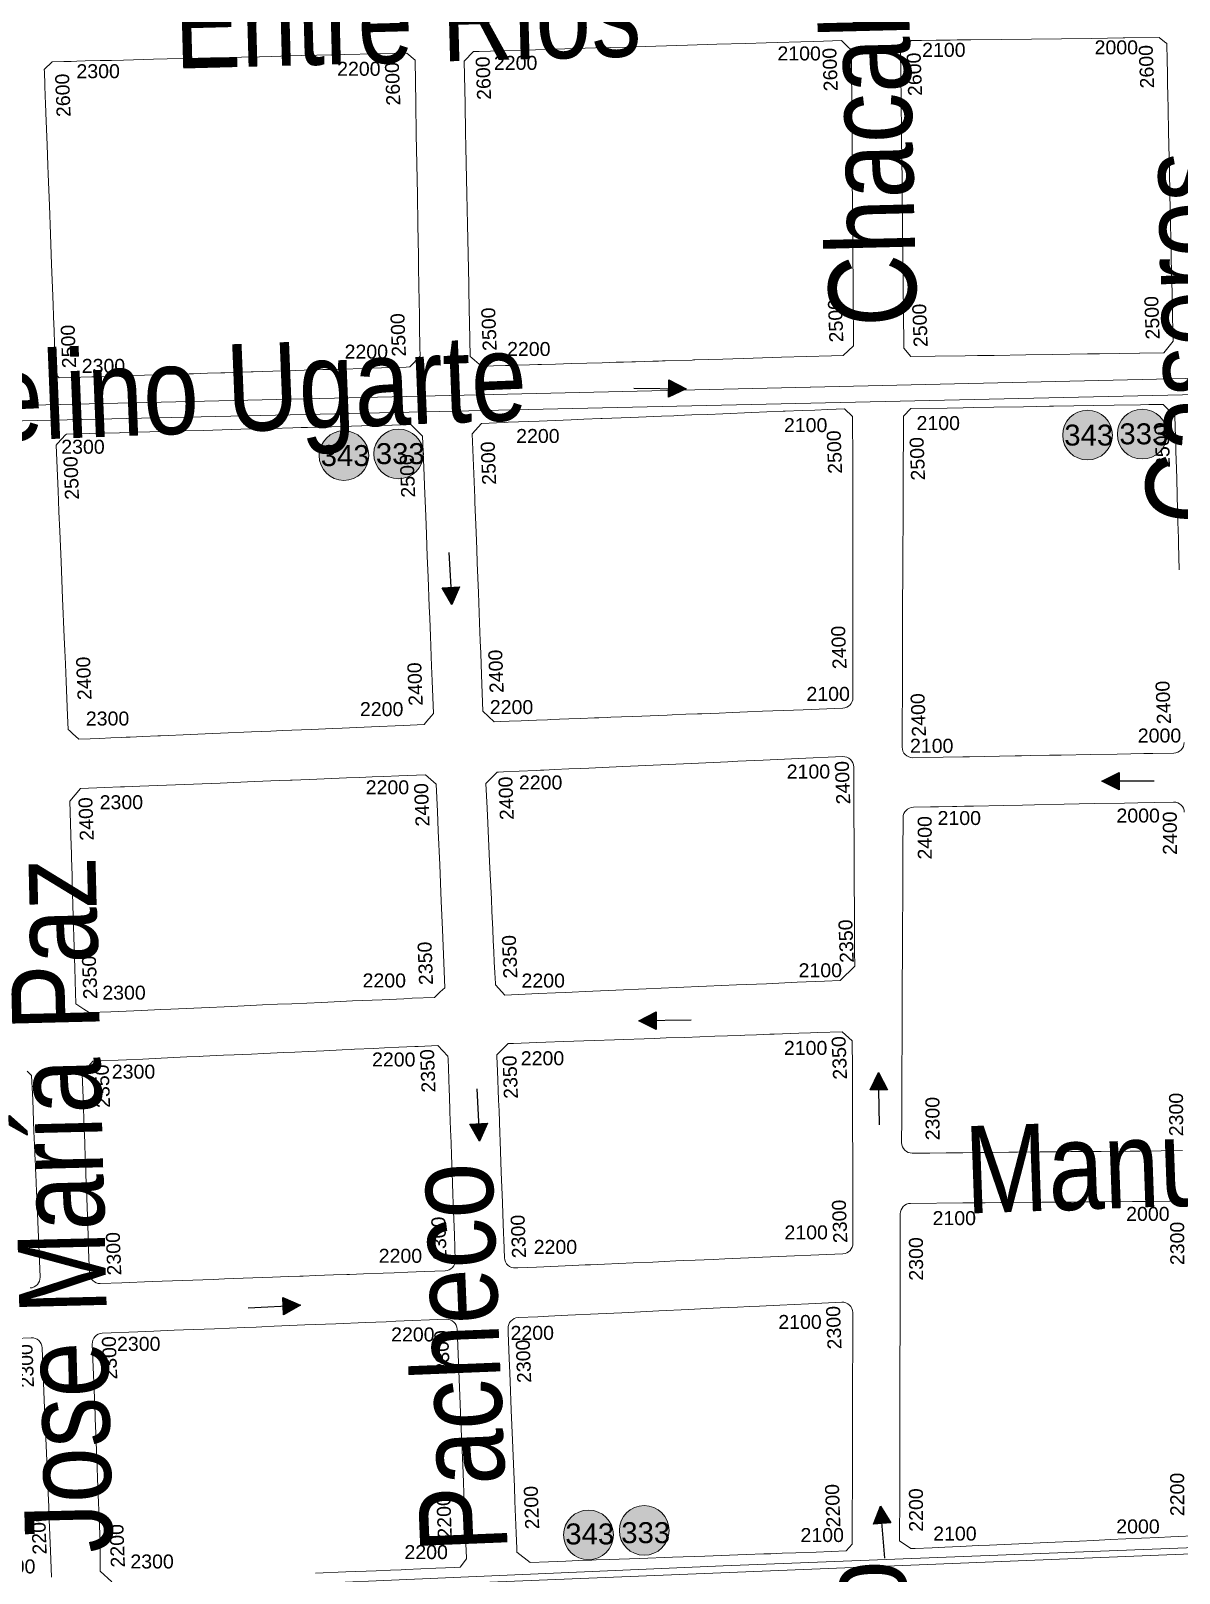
# Model space of a CAD drawing. Header units: millimetres. Extents: x 11558 to 23675, y 49449 to 61482.
# Drawn here: x 18825 to 19153.5, y 56063.2 to 56504.7 of the extents above; entities that cross this region are included whole.
import ezdxf

# ---------------------------------------------------------------- set-up
doc = ezdxf.new("R2010")
doc.units = ezdxf.units.MM
for name, color, linetype in [('0. plano base - nombres calles', 22, 'Continuous'), ('0. Plano Base - PLANO', 254, 'Continuous'), ('0. Plano base - sentido calles', 253, 'Continuous'), ('7. puesta en valor CC la lucila', 212, 'Continuous'), ('Linea 343 IDA', 55, 'Continuous'), ('Linea 343 REGRESO', 125, 'Continuous'), ('numeración', 7, 'Continuous')]:
    doc.layers.add(name, color=color, linetype=linetype)
doc.layers.add('Linea 707 - ex333', color=7, linetype='Continuous', true_color=0xad002b)
doc.layers.add('Linea 707 - ex333 -', color=7, linetype='Continuous', true_color=0x616161)
doc.layers.get('7. puesta en valor CC la lucila').off()
doc.styles.get("Standard").update_dxf_attribs({"font": 'arial.ttf'})

# ---------------------------------------------------------------- blocks, each defined once
blk = doc.blocks.new('MANZANAS')
at = {"layer": '0. Plano Base - PLANO', "color": 0, "linetype": 'Continuous', "lineweight": 5}
for points in [[(5638085.18, 6180006.59), (5638079.04, 6180003.28), (5638076.15, 6180004.55), (5638071.1, 6180014.02), (5638068.11, 6180019.63), (5638067.77, 6180020.27), (5638066.53, 6180022.59), (5638065.11, 6180025.25), (5638062.58, 6180029.99), (5638060.58, 6180033.74), (5638058.64, 6180037.39), (5638058.4, 6180037.84), (5638057.09, 6180040.29), (5638054.3, 6180045.52), (5638050.14, 6180053.32), (5638048.57, 6180056.26), (5638045.97, 6180061.14), (5638044, 6180064.83), (5638041.87, 6180068.83), (5638040.43, 6180071.54), (5638039.16, 6180073.9), (5638036.25, 6180079.37), (5638037.41, 6180083.61), (5638040.01, 6180085), (5638043.77, 6180087.01), (5638047.29, 6180088.9), (5638049.05, 6180089.84), (5638052.46, 6180091.66), (5638060.31, 6180095.86), (5638067.84, 6180099.89), (5638075.4, 6180103.94), (5638083.02, 6180108.02), (5638090.92, 6180112.25), (5638091.39, 6180112.5), (5638100.01, 6180117.12), (5638101.97, 6180116.75), (5638102.7, 6180116.61), (5638105.08, 6180112.27), (5638106.71, 6180109.29), (5638108.41, 6180106.18), (5638109.73, 6180103.75), (5638111.73, 6180100.11), (5638114.84, 6180094.41), (5638118.42, 6180087.87), (5638120.03, 6180084.92), (5638123.55, 6180078.48), (5638125.25, 6180075.38), (5638125.5, 6180074.93), (5638128.1, 6180070.16), (5638129.02, 6180068.49), (5638134.54, 6180058.4), (5638135.3, 6180057.01), (5638139.14, 6180049.98), (5638140.31, 6180047.84), (5638143.63, 6180041.78), (5638142.81, 6180037.66), (5638142.75, 6180037.63), (5638136.78, 6180034.41), (5638136.68, 6180034.36), (5638126.63, 6180028.94), (5638123.6, 6180027.31), (5638114.79, 6180022.56), (5638108, 6180018.9), (5638100.05, 6180014.61), (5638095.9, 6180012.37), (5638092.77, 6180010.69)], [(5637977.32, 6179947.55), (5637971.34, 6179944.21), (5637968.71, 6179944.83), (5637967.79, 6179945.04), (5637967.15, 6179945.19), (5637962.47, 6179953.76), (5637961.89, 6179954.83), (5637961.32, 6179955.88), (5637957.22, 6179963.4), (5637953.12, 6179970.92), (5637949.05, 6179978.38), (5637944.84, 6179986.11), (5637940.69, 6179993.72), (5637938.37, 6179997.97), (5637936.55, 6180001.31), (5637932.45, 6180008.82), (5637930.59, 6180012.24), (5637926.69, 6180019.39), (5637927.74, 6180023.06), (5637929.15, 6180023.85), (5637932.02, 6180025.45), (5637934.23, 6180026.69), (5637941.15, 6180030.55), (5637943.25, 6180031.72), (5637947.87, 6180034.3), (5637950.6, 6180035.82), (5637958.29, 6180040.12), (5637965.95, 6180044.39), (5637973.37, 6180048.53), (5637981.27, 6180052.95), (5637988.56, 6180057.02), (5637995.84, 6180061.08), (5638000.91, 6180063.91), (5638003.68, 6180065.46), (5638009.62, 6180068.77), (5638012.65, 6180070.46), (5638015.27, 6180071.93), (5638019.77, 6180074.43), (5638021.91, 6180073.78), (5638023.54, 6180073.28), (5638023.97, 6180072.46), (5638025.69, 6180069.22), (5638026.96, 6180066.81), (5638027.39, 6180066.01), (5638029.13, 6180062.71), (5638033.1, 6180055.19), (5638035.22, 6180051.18), (5638037.2, 6180047.43), (5638041.26, 6180039.75), (5638043.57, 6180035.38), (5638043.79, 6180034.96), (5638045.2, 6180032.3), (5638047.44, 6180028.07), (5638047.59, 6180027.77), (5638047.73, 6180027.52), (5638049.35, 6180024.44), (5638063.08, 6179998.47), (5638061.76, 6179994.67), (5638058.78, 6179993.01), (5638046.34, 6179986.07), (5638039.28, 6179982.12), (5638031.63, 6179977.86), (5638027.97, 6179975.81), (5638024.64, 6179973.96), (5638024.29, 6179973.76), (5638024, 6179973.59), (5638017.24, 6179969.82), (5638016.6, 6179969.47), (5638015.61, 6179968.91), (5638014.16, 6179968.11), (5638009.83, 6179965.69), (5638008.95, 6179965.2), (5638006.83, 6179964.01), (5638005.03, 6179963.01), (5638001.53, 6179961.06), (5637993.87, 6179956.78), (5637989.85, 6179954.54), (5637986.34, 6179952.58), (5637985.44, 6179952.08), (5637983.29, 6179950.88), (5637979.81, 6179948.94), (5637978.22, 6179948.05)], [(5637873.8, 6179890.12), (5637865.59, 6179885.52), (5637864.31, 6179885.94), (5637860.11, 6179893.35), (5637857.96, 6179897.12), (5637857.33, 6179898.24), (5637853.19, 6179905.53), (5637848.73, 6179913.37), (5637844.43, 6179920.93), (5637840.38, 6179928.06), (5637835.93, 6179935.88), (5637834.74, 6179937.99), (5637833.24, 6179940.61), (5637831.81, 6179943.13), (5637827.33, 6179951.02), (5637825.84, 6179953.64), (5637825, 6179955.12), (5637823.3, 6179958.11), (5637821.49, 6179961.29), (5637821.14, 6179961.91), (5637822.11, 6179964.89), (5637825.09, 6179966.54), (5637826.93, 6179967.55), (5637828.31, 6179968.31), (5637830.42, 6179969.48), (5637834.15, 6179971.53), (5637836.97, 6179973.09), (5637840.03, 6179974.78), (5637847.5, 6179978.89), (5637850.97, 6179980.81), (5637855.11, 6179983.09), (5637858.77, 6179985.11), (5637861.82, 6179986.79), (5637866.59, 6179989.42), (5637869.58, 6179991.07), (5637874.11, 6179993.57), (5637877.08, 6179995.21), (5637881.79, 6179997.81), (5637884.75, 6179999.44), (5637892.21, 6180003.55), (5637895.34, 6180005.28), (5637903.28, 6180009.66), (5637911.04, 6180013.93), (5637914.04, 6180013.22), (5637919.93, 6180002.36), (5637924.2, 6179994.47), (5637928.25, 6179987), (5637932.39, 6179979.35), (5637936.56, 6179971.66), (5637940.69, 6179964.03), (5637942.22, 6179961.2), (5637944.86, 6179956.34), (5637948.89, 6179948.89), (5637950.47, 6179945.97), (5637953.13, 6179941.06), (5637954.42, 6179938.69), (5637953.24, 6179934.6), (5637952.28, 6179934.06), (5637949.36, 6179932.42), (5637946.12, 6179930.61), (5637936.69, 6179925.33), (5637933.91, 6179923.78), (5637932.93, 6179923.23), (5637931.45, 6179922.4), (5637929.66, 6179921.39), (5637929.02, 6179921.04), (5637924.62, 6179918.57), (5637921.41, 6179916.77), (5637914.1, 6179912.68), (5637913.56, 6179912.38), (5637911, 6179910.95), (5637907, 6179908.71), (5637906.46, 6179908.4), (5637906, 6179908.15), (5637902.72, 6179906.31), (5637899.22, 6179904.35), (5637898.72, 6179904.07), (5637898.12, 6179903.74), (5637891.83, 6179900.21), (5637891.34, 6179899.94), (5637886.92, 6179897.47), (5637883.55, 6179895.58), (5637880.38, 6179893.81), (5637874.12, 6179890.3)], [(5637921.17, 6179797.97), (5637918.29, 6179796.32), (5637915.92, 6179796.99), (5637914.9, 6179797.28), (5637914.33, 6179797.44), (5637912.33, 6179800.92), (5637907.47, 6179809.37), (5637904.98, 6179813.69), (5637903.94, 6179815.5), (5637903.1, 6179816.95), (5637901.12, 6179820.4), (5637895.61, 6179829.97), (5637890.38, 6179839.07), (5637885.99, 6179846.7), (5637883.25, 6179851.46), (5637881.59, 6179854.34), (5637880.3, 6179856.58), (5637873.72, 6179868.03), (5637873.9, 6179868.67), (5637874.79, 6179871.89), (5637874.88, 6179872.2), (5637880.79, 6179875.48), (5637884.38, 6179877.48), (5637888.2, 6179879.6), (5637888.53, 6179879.78), (5637892.29, 6179881.87), (5637895.8, 6179883.82), (5637898.6, 6179885.38), (5637903.76, 6179888.24), (5637904.54, 6179888.68), (5637909.21, 6179891.27), (5637918.57, 6179896.47), (5637926.28, 6179900.75), (5637931.52, 6179903.66), (5637933.6, 6179904.81), (5637935.18, 6179905.69), (5637941.24, 6179909.06), (5637948.75, 6179913.23), (5637948.84, 6179913.28), (5637956.3, 6179917.42), (5637956.39, 6179917.47), (5637961.05, 6179920.06), (5637965.59, 6179918.69), (5637971.15, 6179908.93), (5637972.64, 6179906.31), (5637976.95, 6179898.75), (5637979.5, 6179894.28), (5637981.14, 6179891.41), (5637982.62, 6179888.82), (5637985.57, 6179883.63), (5637989.74, 6179876.32), (5637991.43, 6179873.36), (5637993.95, 6179868.94), (5637998.23, 6179861.43), (5638000.32, 6179857.76), (5638004.93, 6179849.68), (5638004.73, 6179848.74), (5638004.33, 6179846.82), (5638004.08, 6179845.64), (5637998.84, 6179842.63), (5637991.02, 6179838.13), (5637983.69, 6179833.91), (5637981.41, 6179832.6), (5637976.01, 6179829.5), (5637968.79, 6179825.35), (5637965.96, 6179823.72), (5637961.18, 6179820.98), (5637953.53, 6179816.58), (5637951.46, 6179815.38), (5637946.1, 6179812.3), (5637938.6, 6179807.99), (5637937.95, 6179807.62), (5637934.17, 6179805.45), (5637931.04, 6179803.65), (5637930.06, 6179803.08), (5637928.9, 6179802.42), (5637926.25, 6179800.9), (5637923.5, 6179799.31)], [(5637962.39, 6179731.36), (5637957.05, 6179728.28), (5637955.22, 6179728.46), (5637952.46, 6179728.73), (5637949.28, 6179734.43), (5637947.36, 6179737.88), (5637945.08, 6179741.98), (5637944.57, 6179742.9), (5637940.29, 6179750.57), (5637935.42, 6179759.32), (5637934.51, 6179760.94), (5637932.14, 6179765.21), (5637931.46, 6179766.43), (5637930.5, 6179768.15), (5637924.21, 6179779.43), (5637925.26, 6179784.06), (5637931.29, 6179787.5), (5637935.19, 6179789.73), (5637936.21, 6179790.31), (5637940, 6179792.48), (5637959.93, 6179803.85), (5637968.49, 6179808.74), (5637974.68, 6179812.28), (5637977.48, 6179813.88), (5637977.84, 6179814.08), (5637982.17, 6179816.55), (5637991.4, 6179821.83), (5637994.66, 6179823.68), (5637997.79, 6179825.47), (5638000.67, 6179827.11), (5638004.38, 6179829.23), (5638011.05, 6179833.04), (5638014.98, 6179832.13), (5638018.91, 6179825.27), (5638021.65, 6179820.51), (5638026.49, 6179812.07), (5638031.67, 6179803.06), (5638035.71, 6179796.01), (5638038.1, 6179791.85), (5638044.04, 6179781.52), (5638043.42, 6179779.82), (5638042.65, 6179777.69), (5638037.17, 6179774.53), (5638035.1, 6179773.33), (5638029.72, 6179770.22), (5638022.3, 6179765.94), (5638014.73, 6179761.57), (5638007.28, 6179757.27), (5638003.7, 6179755.21), (5638000, 6179753.07), (5637992.42, 6179748.69), (5637984.86, 6179744.33), (5637977.28, 6179739.95), (5637974.76, 6179738.5), (5637970.03, 6179735.77)]]:
    blk.add_lwpolyline(points, close=True, dxfattribs=at)
for points in [[(5638199.35, 6179941.35, -0.417345), (5638198.16, 6179937.25), (5638192.88, 6179934.39), (5638190.67, 6179933.2), (5638187.37, 6179931.41), (5638183.89, 6179929.52), (5638177.27, 6179925.93), (5638169.87, 6179921.92), (5638166.93, 6179920.33), (5638162.21, 6179917.78), (5638159.83, 6179916.49), (5638158.24, 6179915.63), (5638154.28, 6179913.48), (5638146.8, 6179909.43), (5638145.1, 6179908.51), (5638140.16, 6179905.83), (5638132.5, 6179901.68, -0.42044), (5638128.41, 6179902.95), (5638125.65, 6179908.31), (5638125.55, 6179908.5), (5638124.09, 6179911.34), (5638122.42, 6179914.58), (5638121.68, 6179916.02), (5638113.74, 6179931.45), (5638101.75, 6179954.75), (5638099.71, 6179958.72), (5638097.62, 6179962.79), (5638093.77, 6179970.26), (5638093.3, 6179971.18), (5638091.93, 6179973.84), (5638091.37, 6179974.92), (5638090.96, 6179975.72), (5638089.83, 6179977.92), (5638089.58, 6179978.41), (5638087.65, 6179982.16), (5638085.05, 6179987.2), (5638085.94, 6179990.09), (5638095.1, 6179995.04), (5638099.11, 6179997.22), (5638101.68, 6179998.61), (5638106.81, 6180001.38), (5638114.27, 6180005.41), (5638120.82, 6180008.96), (5638121.86, 6180009.52), (5638137.12, 6180017.77), (5638143.78, 6180021.38), (5638145.81, 6180022.48), (5638149.47, 6180024.46), (5638153.92, 6180023.11), (5638156.93, 6180017.7), (5638158.54, 6180014.79), (5638158.77, 6180014.38), (5638160.17, 6180011.86), (5638161.15, 6180010.1), (5638162.8, 6180007.13), (5638167.03, 6179999.52), (5638168.72, 6179996.47), (5638170.97, 6179992.44), (5638171.22, 6179991.98), (5638171.74, 6179991.04), (5638175.34, 6179984.56)], [(5638252.87, 6179837.47), (5638242.07, 6179831.73), (5638239.64, 6179830.44), (5638232.25, 6179826.51), (5638224.63, 6179822.46), (5638221.58, 6179820.83), (5638216.8, 6179818.29), (5638211.17, 6179815.3), (5638208.91, 6179814.1), (5638204.6, 6179811.8), (5638201.55, 6179810.18), (5638197.33, 6179807.94), (5638193.11, 6179805.7), (5638188.99, 6179803.5), (5638184.76, 6179801.25), (5638184.54, 6179801.14, -0.418351), (5638180.47, 6179802.42), (5638177.36, 6179808.47), (5638174.88, 6179813.3), (5638174.22, 6179814.57), (5638172.65, 6179817.63), (5638170.3, 6179822.19), (5638167.77, 6179827.13), (5638166.29, 6179830.01), (5638164.17, 6179834.14), (5638162.11, 6179838.14), (5638153.47, 6179854.95), (5638152.28, 6179857.27), (5638148.26, 6179865.1), (5638144.14, 6179873.12), (5638142.37, 6179876.56), (5638138.16, 6179884.76), (5638137.95, 6179885.17, -0.40716), (5638139.18, 6179889.17), (5638143.51, 6179891.53), (5638145.48, 6179892.6), (5638148.99, 6179894.52), (5638150.13, 6179895.14), (5638152.05, 6179896.18), (5638154.25, 6179897.38), (5638161.88, 6179901.54), (5638166.61, 6179904.12), (5638169.58, 6179905.73), (5638177.09, 6179909.82), (5638184.58, 6179913.91), (5638192.23, 6179918.07), (5638195.61, 6179919.91), (5638199.78, 6179922.18), (5638204.59, 6179924.8, -0.412163), (5638208.65, 6179923.62)], [(5638308.19, 6179742.04), (5638300.83, 6179737.79), (5638297.75, 6179736), (5638293.61, 6179733.61), (5638285.78, 6179729.08), (5638281.78, 6179726.77), (5638278.2, 6179724.69), (5638270.16, 6179720.04), (5638263.19, 6179716.01), (5638255.86, 6179711.77), (5638253.21, 6179710.24), (5638251.6, 6179709.31), (5638248.62, 6179707.58), (5638244.78, 6179705.36), (5638241.69, 6179703.57), (5638237.41, 6179701.12), (5638236.42, 6179700.52), (5638236.37, 6179700.53), (5638232.49, 6179701.01), (5638226.45, 6179712.69), (5638224.98, 6179715.55), (5638223.2, 6179718.98), (5638217.82, 6179729.39), (5638213.81, 6179737.14), (5638209.15, 6179746.15), (5638204.54, 6179755.08), (5638200.15, 6179763.57), (5638196.32, 6179770.98), (5638189.52, 6179784.14, -0.411082), (5638190.77, 6179788.17), (5638203.96, 6179795.17), (5638206.68, 6179796.61), (5638209.65, 6179798.19), (5638213.52, 6179800.24), (5638216.34, 6179801.74), (5638223.91, 6179805.75), (5638227.43, 6179807.62), (5638230.78, 6179809.39), (5638231.38, 6179809.71), (5638235.25, 6179811.77), (5638239.11, 6179813.82), (5638246.83, 6179817.91), (5638251.51, 6179820.39), (5638256.24, 6179822.91), (5638260.04, 6179824.92, -0.412051)], [(5637949.01, 6179705.26), (5637950.69, 6179704.72), (5637954.19, 6179698.64), (5637958.68, 6179690.81), (5637960.59, 6179687.47), (5637962.94, 6179683.39), (5637963.37, 6179682.63), (5637964.08, 6179681.4), (5637964.76, 6179680.22), (5637967.25, 6179675.88), (5637968.94, 6179672.93), (5637971.59, 6179668.32), (5637975.98, 6179660.68), (5637979.45, 6179654.62, -0.413544), (5637978.35, 6179650.53)], [(5638037.89, 6179586.7), (5638033.57, 6179587.83), (5638029.54, 6179595.4), (5638026.33, 6179601.05), (5638024.06, 6179605.03), (5638021.92, 6179608.79), (5638017.74, 6179616.09), (5638015.52, 6179619.99), (5638014.03, 6179622.6), (5638013.33, 6179623.83), (5638011.98, 6179626.19), (5638011.6, 6179626.87), (5638009.17, 6179631.12), (5638001.55, 6179644.47, -0.413899), (5638002.66, 6179648.56), (5638011.46, 6179653.6), (5638015.5, 6179655.9), (5638020.53, 6179658.79), (5638022.88, 6179660.13), (5638030.56, 6179664.53), (5638038, 6179668.78), (5638040.86, 6179670.42), (5638042.34, 6179671.27), (5638045.39, 6179673.02), (5638052.99, 6179677.37), (5638060.69, 6179681.77), (5638068.06, 6179685.99), (5638073.2, 6179688.93), (5638075.6, 6179690.31), (5638088.13, 6179697.48, -0.41414), (5638092.23, 6179696.37), (5638104.08, 6179675.68), (5638105.33, 6179673.49), (5638106.49, 6179671.46), (5638108.33, 6179668.25), (5638112.7, 6179660.63), (5638116.91, 6179653.27), (5638121.54, 6179645.18), (5638122.79, 6179643), (5638124.78, 6179639.53), (5638124.92, 6179639.28), (5638124.39, 6179636.33), (5638123.04, 6179635.55), (5638120.78, 6179634.26), (5638118.39, 6179632.88), (5638110.88, 6179628.58), (5638109.75, 6179627.93), (5638107.07, 6179626.39), (5638103.5, 6179624.34), (5638096, 6179620.04), (5638088.5, 6179615.74)], [(5637972.91, 6179630.97), (5637985.22, 6179638.04, -0.414662), (5637989.32, 6179636.92), (5637996.77, 6179623.91), (5638001.14, 6179616.29), (5638009.62, 6179601.46), (5638010.02, 6179600.77), (5638011.97, 6179597.35), (5638013.81, 6179594.15), (5638018.21, 6179586.45), (5638021.96, 6179579.91)]]:
    blk.add_lwpolyline(points, format="xyb", dxfattribs=at)
for points in [[(5638108.21, 6179905.05), (5638098.34, 6179899.42), (5638095.88, 6179898.02), (5638088.24, 6179893.66), (5638084.49, 6179891.51), (5638080.7, 6179889.35), (5638077.44, 6179887.49), (5638073.14, 6179885.04), (5638072.06, 6179884.42), (5638069.11, 6179882.74), (5638065.77, 6179880.84), (5638064.51, 6179880.12), (5638058.16, 6179876.49), (5638055.77, 6179875.13), (5638050.52, 6179872.13), (5638049.75, 6179871.69), (5638047.52, 6179870.42), (5638046.41, 6179869.79), (5638043.03, 6179867.86), (5638040.05, 6179866.16), (5638035.37, 6179863.49), (5638034.75, 6179863.14), (5638031.98, 6179861.56), (5638028.21, 6179859.41), (5638025.17, 6179857.67), (5638022.92, 6179856.39), (5638021.49, 6179855.57), (5638017.23, 6179856.78), (5638014.66, 6179861.28), (5638012.06, 6179865.85), (5638008.99, 6179871.24), (5638007.25, 6179874.28), (5638006.03, 6179876.43), (5638004.71, 6179878.74), (5638000.45, 6179886.22), (5637996.17, 6179893.75), (5637994.26, 6179897.09), (5637991.88, 6179901.26), (5637987.59, 6179908.79), (5637986.96, 6179909.9), (5637977.89, 6179925.83), (5637978.9, 6179929.72), (5637984.52, 6179932.94), (5637985.49, 6179933.49), (5637993.19, 6179937.89), (5638001.14, 6179942.43), (5638004.34, 6179944.26), (5638008.55, 6179946.67), (5638008.9, 6179946.86), (5638016.02, 6179950.93), (5638023.58, 6179955.25), (5638026.71, 6179957.04), (5638027.54, 6179957.51), (5638031.14, 6179959.57), (5638035.15, 6179961.86), (5638038.88, 6179964), (5638046.09, 6179968.11), (5638049.83, 6179970.25), (5638053.87, 6179972.56), (5638054.38, 6179972.85), (5638058.56, 6179975.24), (5638061.75, 6179977.06), (5638064.98, 6179978.91), (5638069.12, 6179981.27), (5638072.2, 6179980.41), (5638074.59, 6179975.81), (5638075.83, 6179973.45), (5638076.24, 6179972.64), (5638076.82, 6179971.55), (5638079.43, 6179966.52), (5638081.55, 6179962.46), (5638082.49, 6179960.66), (5638084.85, 6179956.13), (5638086.53, 6179952.91), (5638087.01, 6179951.98), (5638088.25, 6179949.6), (5638090.6, 6179945.08), (5638094.52, 6179937.56), (5638095.92, 6179934.89), (5638098.59, 6179929.75), (5638102.49, 6179922.27), (5638104.03, 6179919.31), (5638109.38, 6179909.04, -0.403073)], [(5638068.63, 6179792.39), (5638060.28, 6179787.57), (5638056.5, 6179788.89), (5638056.49, 6179788.92), (5638056.28, 6179789.28), (5638054.77, 6179791.88), (5638053.17, 6179794.63), (5638051.74, 6179797.09), (5638050.1, 6179799.92), (5638048.55, 6179802.6), (5638045.9, 6179807.16), (5638044.18, 6179810.12), (5638038.73, 6179819.51), (5638033.23, 6179828.97), (5638031.06, 6179832.7), (5638027.51, 6179838.83), (5638028.19, 6179840.98), (5638028.89, 6179843.16), (5638029.18, 6179843.33), (5638030.45, 6179844.07), (5638034.32, 6179846.3), (5638038.56, 6179848.76), (5638039.6, 6179849.36), (5638040.42, 6179849.83), (5638043.08, 6179851.37), (5638046.61, 6179853.41), (5638049.57, 6179855.12), (5638051.59, 6179856.29), (5638060.07, 6179861.2), (5638076.98, 6179870.97), (5638086.07, 6179876.24), (5638088.58, 6179877.69), (5638094.8, 6179881.28), (5638103.63, 6179886.39), (5638114.58, 6179892.72, -0.426123), (5638118.73, 6179891.52), (5638123.85, 6179881.78), (5638124.24, 6179881.05), (5638129.47, 6179871.09), (5638130.88, 6179868.41), (5638134.04, 6179862.39), (5638137.99, 6179854.87), (5638138.35, 6179854.19), (5638139.71, 6179851.61), (5638142.22, 6179846.82), (5638143.23, 6179844.91), (5638145.24, 6179841.08), (5638143.45, 6179835.51), (5638139.6, 6179833.29), (5638132.79, 6179829.37), (5638125.16, 6179824.97), (5638117.75, 6179820.7), (5638110.32, 6179816.41), (5638102.74, 6179812.05), (5638095.3, 6179807.76), (5638087.76, 6179803.41), (5638080.14, 6179799.02), (5638076.93, 6179797.17), (5638075.23, 6179796.19), (5638072.78, 6179794.78)], [(5638094.86, 6179720.76), (5638092.23, 6179725.38), (5638091.41, 6179726.82), (5638089.95, 6179729.38), (5638088.64, 6179731.69), (5638087.02, 6179734.53), (5638082.71, 6179742.12), (5638078.31, 6179749.86), (5638077.21, 6179751.79), (5638074.02, 6179757.41), (5638072.51, 6179760.07), (5638071.05, 6179762.64), (5638069.76, 6179764.91), (5638068.39, 6179767.31), (5638066.36, 6179770.88), (5638066.09, 6179771.35), (5638067.52, 6179775.71), (5638068.79, 6179776.43), (5638074.62, 6179779.73), (5638076.9, 6179781.02), (5638081.25, 6179783.47), (5638088.93, 6179787.81), (5638094.01, 6179790.68), (5638096.34, 6179792), (5638101.39, 6179794.85), (5638103.88, 6179796.26), (5638106.89, 6179797.96), (5638111.5, 6179800.56), (5638118.96, 6179804.78), (5638122.17, 6179806.59), (5638125.38, 6179808.4), (5638126.48, 6179809.02), (5638129.4, 6179810.67), (5638132.69, 6179812.54), (5638133.77, 6179813.15), (5638139.94, 6179816.63), (5638142.83, 6179818.27), (5638144.68, 6179819.31), (5638150.72, 6179822.72), (5638154.52, 6179821.74), (5638158.19, 6179814.74), (5638159.94, 6179811.4), (5638162.1, 6179807.26), (5638165.99, 6179799.85), (5638169.98, 6179792.22), (5638173.94, 6179784.67), (5638175.12, 6179782.41), (5638176.87, 6179779.08), (5638178.04, 6179776.83), (5638181.38, 6179770.47, -0.402474), (5638180.22, 6179766.48), (5638160.22, 6179754.95), (5638158.39, 6179753.9), (5638156.8, 6179752.98), (5638150.95, 6179749.6), (5638148.01, 6179747.91), (5638143.52, 6179745.32), (5638140.77, 6179743.74), (5638138.74, 6179742.57), (5638135.88, 6179740.92), (5638133.03, 6179739.27), (5638128.19, 6179736.49), (5638121.01, 6179732.35), (5638117.58, 6179730.37), (5638116.21, 6179729.58), (5638113.09, 6179727.79), (5638104.16, 6179722.63), (5638099.53, 6179719.97), (5638098.96, 6179719.64, -0.415961)], [(5638081.49, 6179709.63), (5638076.36, 6179706.73), (5638072.19, 6179704.36), (5638068.82, 6179702.45), (5638066.07, 6179700.89), (5638061.14, 6179698.1), (5638057.62, 6179696.1), (5638056.98, 6179695.74), (5638053.63, 6179693.84), (5638049.19, 6179691.33), (5638046.15, 6179689.6), (5638045.28, 6179689.11), (5638042.43, 6179687.5), (5638038.51, 6179685.27), (5638031.21, 6179681.13), (5638026.51, 6179678.47), (5638023.69, 6179676.87), (5638016.04, 6179672.54), (5638008.5, 6179668.26), (5638000.93, 6179663.97), (5637995.57, 6179660.93, -0.414385), (5637991.48, 6179662.07), (5637988.17, 6179667.92), (5637985.99, 6179671.77), (5637983.84, 6179675.57), (5637983.42, 6179676.32), (5637982.15, 6179678.55), (5637979.61, 6179683.04), (5637977.62, 6179686.56), (5637976.83, 6179687.95), (5637975.29, 6179690.68), (5637972.99, 6179694.73), (5637971.09, 6179698.1), (5637966.74, 6179705.78), (5637963.35, 6179711.78), (5637963.56, 6179712.77), (5637963.71, 6179713.46), (5637964.13, 6179715.43), (5637964.18, 6179715.67), (5637964.33, 6179716.36), (5637972.69, 6179721.21), (5637976.75, 6179723.55), (5637984.38, 6179727.97), (5637987.7, 6179729.9), (5637990.8, 6179731.7), (5637991.75, 6179732.25), (5637996.79, 6179735.17), (5637999.41, 6179736.68), (5638003.67, 6179739.15), (5638006.74, 6179740.93), (5638011.7, 6179743.8), (5638014.44, 6179745.39), (5638017.85, 6179747.36), (5638021.65, 6179749.56), (5638026.18, 6179752.19), (5638028.59, 6179753.58), (5638029.23, 6179753.96), (5638033.9, 6179756.66), (5638036.64, 6179758.25), (5638040.19, 6179760.3), (5638044.15, 6179762.6), (5638045.03, 6179763.11), (5638048.27, 6179764.99), (5638049.89, 6179765.93), (5638053.86, 6179764.55), (5638054.26, 6179763.84), (5638057.08, 6179758.85), (5638058.67, 6179756.05), (5638059.45, 6179754.67), (5638061.68, 6179750.73), (5638062.99, 6179748.41), (5638064.21, 6179746.25), (5638066.1, 6179742.91), (5638067.88, 6179739.77), (5638070.29, 6179735.51), (5638073.33, 6179730.14), (5638074.62, 6179727.85), (5638079.06, 6179720.02), (5638082.62, 6179713.72, -0.413995)], [(5638190.48, 6179752.8), (5638194.89, 6179744.27), (5638199.37, 6179735.6), (5638201.75, 6179730.99), (5638203.57, 6179727.48), (5638208.06, 6179718.77), (5638210.05, 6179714.93), (5638210.66, 6179713.75), (5638212.77, 6179709.66), (5638217.32, 6179700.86), (5638220.92, 6179693.88), (5638220.24, 6179691.38), (5638212.77, 6179687.15), (5638207.71, 6179684.28), (5638204.34, 6179682.37), (5638201.46, 6179680.74), (5638201.01, 6179680.49), (5638200.98, 6179680.47), (5638199.75, 6179679.77), (5638195.37, 6179677.29), (5638185.09, 6179671.47), (5638176.98, 6179666.87), (5638168.81, 6179662.24), (5638161.19, 6179657.93), (5638158.01, 6179656.13), (5638156.87, 6179655.48), (5638153.57, 6179653.61), (5638150.44, 6179651.84), (5638146.08, 6179649.37), (5638141.5, 6179646.78), (5638136.81, 6179647.69), (5638136.29, 6179648.6), (5638134.15, 6179652.34), (5638131.85, 6179656.38), (5638129.58, 6179660.36), (5638127.55, 6179663.92), (5638125.41, 6179667.66), (5638120.91, 6179675.54), (5638116.66, 6179682.98), (5638112.59, 6179690.12), (5638110.26, 6179694.21), (5638109.39, 6179695.72), (5638105.65, 6179702.28), (5638105.07, 6179703.29, -0.411773), (5638106.17, 6179707.37), (5638111.06, 6179710.22), (5638113.67, 6179711.73), (5638118.46, 6179714.52), (5638126.01, 6179718.91), (5638131.83, 6179722.3), (5638133.51, 6179723.28), (5638141.05, 6179727.67), (5638148.38, 6179731.94), (5638152.86, 6179734.54), (5638154.48, 6179735.49), (5638156.23, 6179736.51), (5638160.53, 6179739.01), (5638163.55, 6179740.77), (5638165.97, 6179742.17), (5638171, 6179745.1), (5638178.06, 6179749.21), (5638186.31, 6179754.01, -0.42899)]]:
    blk.add_lwpolyline(points, format="xyb", close=True, dxfattribs=at)
blk = doc.blocks.new('343 ida')
at = {"layer": 'Linea 343 IDA', "lineweight": 211, "true_color": 0xededed}
h = blk.add_hatch(color=7, dxfattribs=at)
h.dxf.hatch_style = 1
edge = h.paths.add_edge_path()
edge.add_arc((0, 0), 7.11, 0, 360)
at = {"layer": 'Linea 343 IDA', "lineweight": 15}
blk.add_circle((0, 0), 7.11, dxfattribs=at)
at = {"layer": 'Linea 343 IDA', "lineweight": 211, "insert": (-6.63, 3.28), "char_height": 6, "attachment_point": 1}
blk.add_mtext_dynamic_manual_height_columns('343', width=12.2859, gutter_width=12.5, heights=[0], dxfattribs=at)
blk = doc.blocks.new('343 vuelta')
at = {"layer": 'Linea 343 REGRESO', "lineweight": 211, "true_color": 0xededed}
h = blk.add_hatch(color=7, dxfattribs=at)
h.dxf.hatch_style = 1
edge = h.paths.add_edge_path()
edge.add_arc((0, 0), 7.11, 0, 360)
at = {"layer": 'Linea 343 REGRESO', "lineweight": 9}
blk.add_circle((0, 0), 7.11, dxfattribs=at)
at = {"layer": 'Linea 343 REGRESO', "lineweight": 211, "insert": (-6.65, 3), "char_height": 6, "attachment_point": 1}
blk.add_mtext_dynamic_manual_height_columns('343', width=15.8095, gutter_width=12.5, heights=[0], dxfattribs=at)
blk = doc.blocks.new('707 ida')
at = {"layer": 'Linea 707 - ex333', "lineweight": 211, "true_color": 0xededed}
h = blk.add_hatch(color=7, dxfattribs=at)
h.dxf.hatch_style = 1
edge = h.paths.add_edge_path()
edge.add_arc((-10.26, 6.45), 7.11, 0, 360)
at = {"layer": 'Linea 707 - ex333', "lineweight": 9}
blk.add_circle((-10.26, 6.45), 7.11, dxfattribs=at)
at = {"layer": 'Linea 707 - ex333', "lineweight": 211, "insert": (-16.82, 8.81), "char_height": 6, "attachment_point": 1}
blk.add_mtext_dynamic_manual_height_columns('333', width=27.2677, gutter_width=12.5, heights=[0], dxfattribs=at)
blk = doc.blocks.new('333')
at = {"layer": 'Linea 707 - ex333 -', "lineweight": 211, "true_color": 0xededed}
h = blk.add_hatch(color=7, dxfattribs=at)
h.dxf.hatch_style = 1
edge = h.paths.add_edge_path()
edge.add_arc((0, 0), 7.11, 0, 360)
at = {"layer": 'Linea 707 - ex333 -', "lineweight": 9}
blk.add_circle((0, 0), 7.11, dxfattribs=at)
at = {"layer": 'Linea 707 - ex333 -', "lineweight": 211, "insert": (-6.52, 3.09), "char_height": 6, "attachment_point": 1}
blk.add_mtext_dynamic_manual_height_columns('333', width=8.9102, gutter_width=12.5, heights=[0], dxfattribs=at)

msp = doc.modelspace()

# ---------------------------------------------------------------- hatches: boundary and pattern name
at = {"layer": '0. Plano base - sentido calles', "linetype": 'Continuous', "lineweight": 25, "ltscale": 2, "true_color": 0x1a1a1a}
h = msp.add_hatch(color=250, dxfattribs=at)
h.dxf.hatch_style = 1
h.paths.add_polyline_path([(19012.48, 56402.18), (19007.52, 56404.75), (19007.48, 56402.25)])
h.paths.add_polyline_path([(19012.48, 56402.18), (19007.48, 56402.25), (19007.45, 56399.75)])
h = msp.add_hatch(color=250, dxfattribs=at)
h.dxf.hatch_style = 1
h.paths.add_polyline_path([(18945.43, 56340.4), (18947.64, 56345.53), (18945.14, 56345.39)])
h.paths.add_polyline_path([(18945.43, 56340.4), (18945.14, 56345.39), (18942.65, 56345.25)])
h = msp.add_hatch(color=250, dxfattribs=at)
h.dxf.hatch_style = 1
h.paths.add_polyline_path([(19131.37, 56289.87), (19136.37, 56287.38), (19136.37, 56289.88)])
h.paths.add_polyline_path([(19131.37, 56289.87), (19136.37, 56289.88), (19136.36, 56292.38)])
h = msp.add_hatch(color=250, dxfattribs=at)
h.dxf.hatch_style = 1
h.paths.add_polyline_path([(18998.89, 56221.27), (19003.92, 56218.83), (19003.89, 56221.33)])
h.paths.add_polyline_path([(18998.89, 56221.27), (19003.89, 56221.33), (19003.86, 56223.83)])
h = msp.add_hatch(color=250, dxfattribs=at)
h.dxf.hatch_style = 1
h.paths.add_polyline_path([(19067.49, 56206.52), (19065.07, 56201.48), (19067.57, 56201.52)])
h.paths.add_polyline_path([(19067.49, 56206.52), (19067.57, 56201.52), (19070.07, 56201.56)])
h = msp.add_hatch(color=250, dxfattribs=at)
h.dxf.hatch_style = 1
h.paths.add_polyline_path([(18953.38, 56186.8), (18955.59, 56191.94), (18953.09, 56191.8)])
h.paths.add_polyline_path([(18953.38, 56186.8), (18953.09, 56191.8), (18950.6, 56191.65)])
h = msp.add_hatch(color=250, dxfattribs=at)
h.dxf.hatch_style = 1
h.paths.add_polyline_path([(18902.16, 56139.83), (18897.04, 56142.08), (18897.16, 56139.59)])
h.paths.add_polyline_path([(18902.16, 56139.83), (18897.16, 56139.59), (18897.28, 56137.09)])
h = msp.add_hatch(color=250, dxfattribs=at)
h.dxf.hatch_style = 1
h.paths.add_polyline_path([(19068.12, 56082.37), (19066.04, 56077.18), (19068.53, 56077.38)])
h.paths.add_polyline_path([(19068.12, 56082.37), (19068.53, 56077.38), (19071.02, 56077.59)])

# ---------------------------------------------------------------- linework, layer by layer
at = {"layer": '0. Plano base - sentido calles', "color": 250, "linetype": 'Continuous', "lineweight": 25, "ltscale": 2, "true_color": 0x1a1a1a}
for points in [[(18997.48, 56402.37), (19012.48, 56402.18), (19007.45, 56399.75), (19007.52, 56404.75), (19012.48, 56402.18)], [(18944.57, 56355.37), (18945.43, 56340.4), (18942.65, 56345.25), (18947.64, 56345.53), (18945.43, 56340.4)], [(19146.37, 56289.9), (19131.37, 56289.87), (19136.36, 56292.38), (19136.37, 56287.38), (19131.37, 56289.87)], [(19013.89, 56221.44), (18998.89, 56221.27), (19003.86, 56223.83), (19003.92, 56218.83), (18998.89, 56221.27)], [(19067.74, 56191.52), (19067.49, 56206.52), (19070.07, 56201.56), (19065.07, 56201.48), (19067.49, 56206.52)], [(18952.53, 56201.78), (18953.38, 56186.8), (18950.6, 56191.65), (18955.59, 56191.94), (18953.38, 56186.8)], [(18887.17, 56139.1), (18902.16, 56139.83), (18897.28, 56137.09), (18897.04, 56142.08), (18902.16, 56139.83)], [(19069.35, 56067.42), (19068.12, 56082.37), (19071.02, 56077.59), (19066.04, 56077.18), (19068.12, 56082.37)]]:
    msp.add_lwpolyline(points, dxfattribs=at)
at = {"layer": 'Linea 343 IDA', "lineweight": 15}
msp.add_lwpolyline([(19936.94, 58299.15), (19910.27, 57991.71), (19885.56, 57700.23), (19876.15, 57585.4), (19865.49, 57470.58), (19858.14, 57391.41), (19855.07, 57356.53), (19848.4, 57278.34), (19837.11, 57147.62), (19825.07, 57017.31), (19820.87, 56917.34), (19817.58, 56826.7), (19814.79, 56730.1), (19813.13, 56673.04), (19806.91, 56519.73), (19798.3, 56420.08), (19754.04, 56089.45), (19754.04, 56089.45), (19341.47, 56076.12), (18627.75, 56047.28)], dxfattribs=at)
at = {"layer": 'Linea 343 REGRESO', "lineweight": 15}
msp.add_lwpolyline([(16287.92, 56103.84), (16771.98, 56121.61), (16761.96, 56281.7), (17448.36, 56316.8), (17462.61, 56328.48), (17578.09, 56335.73), (17581.41, 56335.88), (17592.8, 56328.69), (18286.75, 56370.14), (18659.96, 56393.73), (19435.92, 56411.65)], dxfattribs=at)
at = {"layer": 'Linea 707 - ex333', "lineweight": 15}
msp.add_lwpolyline([(20768.2, 56458.06), (20544.4, 56451.06), (20537.99, 56656.66), (20335.37, 56650.07), (20336.38, 56746.84), (19806.95, 56735.94), (19806.79, 56730.33), (19805.14, 56673.31), (19798.92, 56520.24), (19790.34, 56420.96), (19746.53, 56093.63), (19023.06, 56065.25), (17603.5, 56004.23), (17584.54, 56331.61), (17574.29, 56500.95), (17549.93, 56664.61), (17480.73, 56999.38), (17364.89, 56998.04), (17439.93, 56623.18), (16698.16, 56586.31), (16737.02, 56278.82), (15906.22, 56238.18)], dxfattribs=at)
at = {"layer": 'Linea 707 - ex333 -', "lineweight": 15}
msp.add_lwpolyline([(16284.29, 56100.61), (16770.05, 56119.2), (16760.03, 56280.13), (16997.87, 56292.34), (17450.19, 56314.17), (17463.24, 56326.71), (17579.43, 56333.65), (17590.18, 56323.96), (18660.8, 56389.35), (19818.33, 56415.39), (19818.57, 56423.01), (19823.49, 56515.98), (19823.68, 56531.64), (19826.62, 56627.64), (19827.39, 56634.83), (20644.2, 56655.52), (20646.56, 56583.71), (20756.8, 56585.61), (20728.72, 56449.14), (20749.52, 56449.55)], dxfattribs=at)

# ---------------------------------------------------------------- block references
at = {"layer": '0. Plano Base - PLANO', "color": 28, "lineweight": 5, "true_color": 0x0d0d0d, "rotation": 332.5463477508169}
msp.add_blockref('MANZANAS', (-7833237.48, -2828296.13), dxfattribs=at)
at = {"layer": '7. puesta en valor CC la lucila', "color": 250, "lineweight": 30, "rotation": 332.5463477508169}
msp.add_blockref('MANZANAS', (-7833237.48, -2828296.13), dxfattribs=at)
at = {"layer": 'Linea 343 IDA', "lineweight": 15}
for name, p in [('343 vuelta', (19127.31, 56388.94)), ('343 vuelta', (18914.55, 56383.07)), ('343 ida', (18984.52, 56074.11))]:
    msp.add_blockref(name, p, dxfattribs=at)
at = {"layer": 'Linea 707 - ex333', "lineweight": 15}
msp.add_blockref('707 ida', (19010.72, 56068.94), dxfattribs=at)
at = {"layer": 'Linea 707 - ex333 -', "lineweight": 15}
for p in [(19142.96, 56389.21), (18930.2, 56383.54)]:
    msp.add_blockref('333', p, dxfattribs=at)

# ---------------------------------------------------------------- texts
at = {"layer": '0. plano base - nombres calles', "color": 250, "lineweight": 15, "true_color": 0x1a1a1a, "char_height": 25, "attachment_point": 1}
for s, insert, rotation in [('{\\fArial Narrow|b0|i0|c0|p34;Chacabuco}', (19053.53, 56419.65), 91.4248), ('{\\fArial Narrow|b0|i0|c0|p34;Entre Rios}', (18865.52, 56518.8), 1.551), ('{\\fArial Narrow|b0|i0|c0|p34;Caseros}', (19144.29, 56363.19), 91.4248), ('{\\fArial Narrow|b0|i0|c0|p34;Gob. Marcelino Ugarte}', (18678.38, 56406.66), 2.3209), ('{\\fArial Narrow|b0|i0|c0|p34;Jose María Paz}', (18823.4, 56068.55), 91.4248), ('{\\fArial Narrow|b0|i0|c0|p34;Manuel Belzu}', (19091.7, 56191.06), 2.0327), ('{\\fArial Narrow|b0|i0|c0|p34;Gral. Ánge Pacheco}', (18942.36, 55923.89), 92.3394), ('{\\fArial Narrow|b0|i0|c0|p34;Chacabuco}', (19053.95, 55921.59), 91.4248)]:
    msp.add_mtext_dynamic_manual_height_columns(s, width=329.255, gutter_width=12.5, heights=[0], dxfattribs=dict(at, insert=insert, rotation=rotation))
at = {"layer": 'numeración', "color": 251, "true_color": 0x606162, "char_height": 4, "attachment_point": 1}
for s, insert in [('2000', (19129.33, 56501.93)), ('2200', (18957.46, 56497.48)), ('2100', (19038.58, 56500.18)), ('2100', (19079.98, 56501.21)), ('2300', (18838, 56495.1)), ('2200', (18912.59, 56495.79)), ('2200', (18914.73, 56414.82)), ('2200', (18961.22, 56415.58)), ('2300', (18839.52, 56410.75)), ('2100', (19040.44, 56393.79)), ('2100', (19078.38, 56394.38)), ('2300', (18833.66, 56387.6)), ('2200', (18963.82, 56390.68)), ('2100', (19046.88, 56316.85)), ('2200', (18919.12, 56312.5)), ('2200', (18956.28, 56313.08)), ('2300', (18840.69, 56309.8)), ('2000', (19141.69, 56304.93)), ('2100', (19076.51, 56302.01)), ('2100', (19041.23, 56294.62)), ('2200', (18920.77, 56290.11)), ('2200', (18964.61, 56291.5)), ('2300', (18844.64, 56285.84)), ('2100', (19084.4, 56281.32)), ('2000', (19135.59, 56282.03)), ('2100', (19044.63, 56237.74)), ('2200', (18919.87, 56234.82)), ('2200', (18965.35, 56234.79)), ('2300', (18845.4, 56231.33)), ('2100', (19040.43, 56215.51)), ('2200', (18922.58, 56212.2)), ('2200', (18965.14, 56212.56)), ('2300', (18848.12, 56208.71)), ('2100', (19082.97, 56166.79)), ('2000', (19138.36, 56168)), ('2100', (19040.6, 56162.71)), ('2200', (18968.84, 56158.54)), ('2200', (18924.49, 56156)), ('2100', (19038.83, 56137.06)), ('2200', (18928.04, 56133.49)), ('2200', (18962.21, 56133.94)), ('2300', (18849.61, 56130.8)), ('2000', (19135.53, 56078.55)), ('2100', (19045.18, 56076.07)), ('2100', (19083.15, 56076.49)), ('2200', (18931.86, 56071.19)), ('2300', (18813.84, 56067.09)), ('2300', (18853.43, 56068.5))]:
    msp.add_mtext_dynamic_manual_height_columns(s, width=16.0314, gutter_width=12.5, heights=[0], dxfattribs=dict(at, insert=insert))
for s, insert, rotation in [('2600', (19051.87, 56487.28), 92.2018), ('2600', (19076, 56485.92), 92.2018), ('2600', (19142.4, 56488.1), 92.2018), ('2600', (18926.71, 56483.19), 92.2018), ('2600', (18952.67, 56484.82), 92.2018), ('2600', (18832.35, 56479.9), 92.2018), ('2500', (19053.46, 56415.4), 92.2018), ('2500', (19143.99, 56416.23), 92.2018), ('2500', (18928.3, 56411.31), 92.2018), ('2500', (18954.27, 56412.95), 92.2018), ('2500', (19077.59, 56414.04), 92.2018), ('2500', (18833.94, 56408.02), 92.2018), ('2500', (19146.93, 56379.44), 92.2018), ('2500', (19053.11, 56377.78), 92.2018), ('2500', (19076.84, 56375.87), 92.2018), ('2500', (18834.75, 56370.35), 92.2018), ('2500', (18930.95, 56370.97), 92.2018), ('2500', (18954.12, 56374.61), 92.2018), ('2400', (19054.39, 56321.86), 92.2018), ('2400', (18838.35, 56313.01), 92.2018), ('2400', (18956.28, 56315.01), 92.2018), ('2400', (18933.12, 56311.37), 92.2018), ('2400', (19147.21, 56306.1), 92.2018), ('2400', (19077.12, 56302.53), 92.2018), ('2400', (19055.45, 56283.14), 92.2018), ('2400', (18959.18, 56278.68), 92.2018), ('2400', (18935.05, 56276.8), 92.2018), ('2400', (18839, 56272.75), 92.2018), ('2400', (19078.76, 56267.43), 90.2497), ('2400', (19148.89, 56268.76), 90.2497), ('2350', (19056.47, 56237.78), 92.2018), ('2350', (18936.06, 56231.43), 92.2018), ('2350', (18960.19, 56233.32), 92.2018), ('2350', (18840.01, 56227.39), 92.2018), ('2350', (19054.52, 56204.36), 92.2018), ('2350', (18936.76, 56200.66), 92.2018), ('2350', (18960.35, 56198.86), 92.2018), ('2350', (18843.66, 56196.25), 92.2018), ('2300', (19080.98, 56187.05), 90.2497), ('2300', (19150.68, 56188.22), 90.2497), ('2300', (19054.6, 56157.56), 92.2018), ('2300', (18939.97, 56152.71), 92.2018), ('2300', (18962.68, 56153.25), 92.2018), ('2300', (19151, 56151.32), 90.2497), ('2300', (18846.86, 56148.3), 92.2018), ('2300', (19076.26, 56146.88), 90.2497), ('2300', (19052.94, 56127.14), 92.2018), ('2300', (18940.83, 56120.2), 92.2018), ('2300', (18821.88, 56116.21), 92.2018), ('2300', (18845.71, 56118.47), 92.2018), ('2300', (18964.15, 56117.52), 92.2018), ('2200', (19151, 56079.46), 90.2497), ('2200', (18966.44, 56075.63), 92.2018), ('2200', (19052.63, 56076.18), 92.2018), ('2200', (19076.26, 56075.01), 90.2497), ('2200', (18941.44, 56072.98), 92.2018), ('2200', (18825.5, 56068.41), 92.2018), ('2200', (18847.89, 56064.71), 92.2018)]:
    msp.add_mtext_dynamic_manual_height_columns(s, width=16.0314, gutter_width=12.5, heights=[0], dxfattribs=dict(at, insert=insert, rotation=rotation))

doc.saveas('drawing.dxf')
